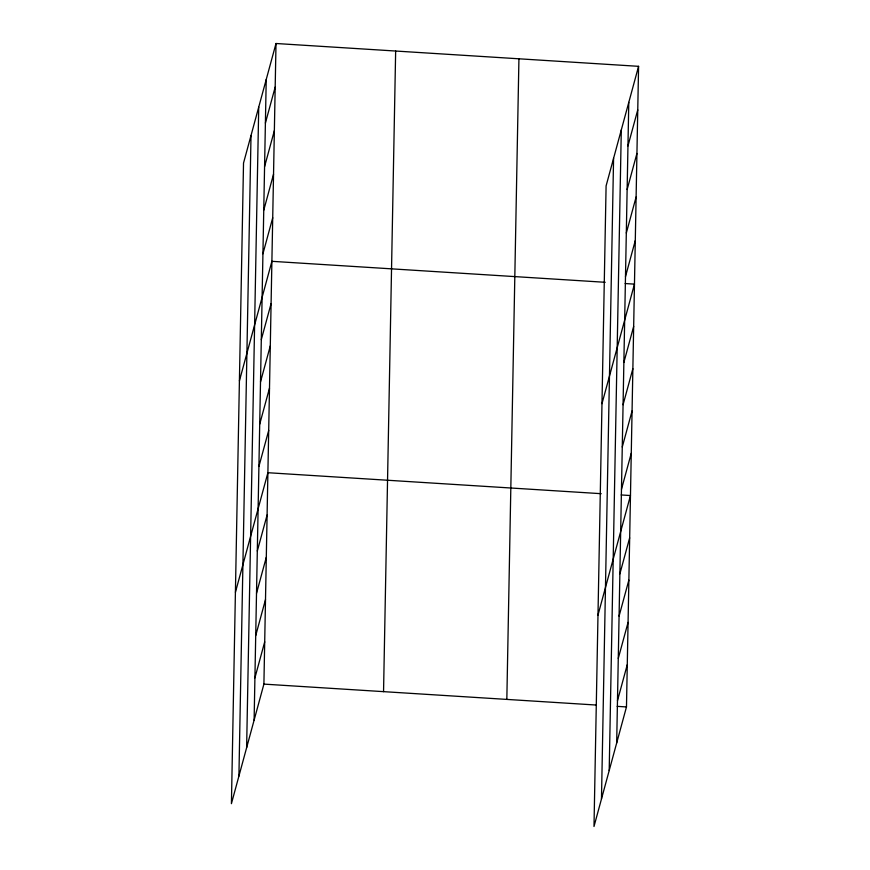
<?xml version="1.0" encoding="UTF-8"?>
<svg xmlns="http://www.w3.org/2000/svg" width="870" height="870" viewBox="0 0 870 870"><rect width="100%" height="100%" fill="white"/><g stroke="black" fill="none" stroke-linecap="round" stroke-linejoin="round"><path stroke-width="1.3" d="M238.913 776.116L251.017 135.502M246.623 747.721L258.727 107.108M254.116 720.164L266.22 79.551M276.007 43.5L243.524 163.06L231.42 803.673L263.904 684.114L276.007 43.5L638.58 66.327L626.476 706.94L593.992 826.5L606.096 185.886L638.58 66.327M383.55 691.65L395.654 51.036M506.829 699.415L518.933 58.79M601.475 798.943L613.578 158.329M609.196 770.548L621.3 129.934M616.678 742.991L628.782 102.366M265.393 123.105L275.192 87.065M264.567 166.67L274.365 130.62M263.751 210.235L273.539 174.185M262.925 253.801L272.723 217.75M239.413 380.864L271.897 261.315L605.215 282.293M261.304 339.637L271.092 303.587M260.5 381.919L270.298 345.868M259.706 424.201L269.493 388.15M258.901 466.483L268.7 430.433M235.422 592.274L267.906 472.714L601.224 493.692M257.302 551.047L267.101 514.996M256.509 593.318L266.307 557.279M255.715 635.6L265.502 599.561M254.91 677.882L264.708 641.832M627.955 145.932L637.754 109.881M627.139 189.497L636.927 153.446M626.313 233.062L636.111 197.011M625.486 276.616L635.285 240.577M601.975 403.691L634.458 284.131L625.16 283.544M623.866 362.464L633.664 326.413M623.072 404.746L632.86 368.695M622.268 447.028L632.066 410.977M621.474 489.31L631.261 453.259M597.984 615.101L630.467 495.541L621.158 494.954M619.875 573.863L629.662 537.823M619.07 616.145L628.869 580.094M618.276 658.427L628.075 622.376M617.472 700.709L627.27 664.658M263.904 684.114L595.896 705.015M617.167 706.353L626.476 706.94"/></g></svg>
